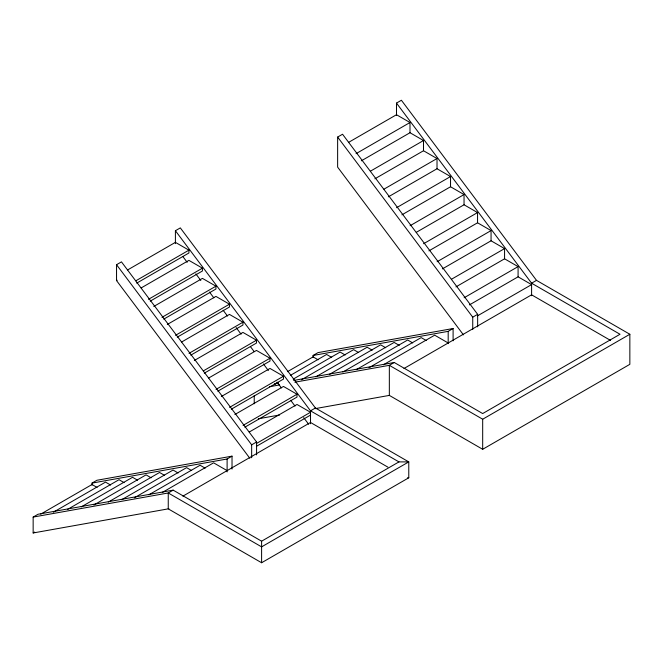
<?xml version="1.0" encoding="UTF-8"?>
<svg xmlns="http://www.w3.org/2000/svg" width="663" height="663" viewBox="0 0 663 663"><rect width="100%" height="100%" fill="white"/><g stroke="black" fill="none" stroke-linecap="round" stroke-linejoin="round"><path stroke-width="0.99" d="M249.794 458.224L116.547 280.59L116.547 264.703L121.462 261.868L256.573 441.989L256.573 454.893M175.405 243.636L175.405 230.724L180.319 227.89L315.422 408.002L408.773 461.896L408.773 477.783L261.603 562.746L168.253 508.861L33.15 532.969L33.15 517.082L38.064 514.248L173.167 490.139L261.603 541.19L398.944 461.896L408.773 461.896L261.603 546.867L168.253 492.974L33.15 517.082M463.437 334.856L337.633 167.134L337.633 137.067L342.547 134.233L477.65 314.345L477.65 326.859M396.491 115.362L396.491 103.088L401.397 100.254L536.508 280.366L629.85 334.26L629.85 364.327L482.681 449.29L389.338 395.397L315.182 408.632M127.652 269.924L175.405 242.36L188.922 250.158L188.922 252.993L136.744 283.118M348.738 142.288L396.491 114.716L409.999 122.514L409.999 132.724L361.36 160.811M116.547 280.59L117.169 280.234M135.857 280.789L188.922 250.158M356.056 153.659L409.999 122.514M141.161 287.941L188.922 260.368L202.43 268.167L202.43 271.001L150.252 301.126M148.487 299.311L202.43 268.167M370.451 171.162L423.508 140.531L423.508 150.741L374.868 178.819M153.791 306.463L202.43 278.377L215.939 286.176L215.939 289.018L163.761 319.135M161.996 317.32L215.939 286.176M383.96 189.17L437.016 158.54L437.016 168.75L388.385 196.828M167.3 324.472L215.939 296.394L229.448 304.193L229.448 307.027L177.278 337.152M175.504 335.337L229.448 304.193M396.59 207.693L450.533 176.549L450.533 186.759L401.894 214.845M181.695 341.975L229.448 314.403L242.956 322.201L242.956 325.036L190.787 355.161M189.013 353.346L242.956 322.201M410.099 225.71L464.042 194.566L464.042 204.776L416.289 232.34M194.325 360.498L242.956 332.412L256.473 340.21L256.473 343.053L204.295 373.17M203.408 370.849L256.473 340.21M423.607 243.719L477.551 212.574L477.551 222.785L428.911 250.863M208.721 377.993L256.473 350.429L269.982 358.227L269.982 361.062L217.804 391.187M216.039 389.372L269.982 358.227M437.116 261.728L491.059 230.583L491.059 240.793L442.42 268.88M221.343 396.515L269.982 368.437L283.491 376.236L283.491 379.07L231.312 409.195M92.008 485.092L92.008 483.103L96.922 480.269L232.025 456.152L232.025 469.064M313.085 357.514L313.085 355.467L318 352.625L453.102 328.516L453.102 340.799M40.716 514.132L92.008 484.52L97.071 487.446M287.444 371.686L313.085 356.885L318.149 359.81M229.547 407.38L283.491 376.236M451.511 279.231L504.568 248.6L504.568 258.81L455.937 286.888M53.338 512.234L105.516 482.109L110.58 485.034M275.302 384.084L277.963 382.551M290.336 375.407L326.594 354.473L331.666 357.398M67.734 509.308L119.025 479.697L124.097 482.623M293.237 379.12L340.111 352.061L345.174 354.987M234.851 414.532L283.491 386.446L296.999 394.245L296.999 397.087L244.829 427.204M33.15 532.969L33.763 532.613M34.07 532.439L34.683 532.082M81.251 506.905L132.534 477.285L137.606 480.211M301.441 379.775L353.619 349.65L358.683 352.575M93.873 504.999L146.051 474.874L151.114 477.799M315.837 376.849L367.128 347.238L372.192 350.163M108.268 502.082L159.559 472.47L164.623 475.388M329.345 374.438L380.637 344.826L385.709 347.752M243.056 425.389L296.999 394.245M464.141 297.753L518.085 266.609L518.085 276.819L469.445 304.897M121.777 499.67L173.068 470.059L178.132 472.984M342.862 372.026L394.145 342.415L399.217 345.34M134.407 497.764L186.576 467.647L191.648 470.573M356.371 369.614L407.662 340.003L412.726 342.928M249.247 432.027L296.999 404.463L310.516 412.262L256.573 443.406M148.802 494.847L200.093 465.235L205.157 468.161M368.993 367.716L421.171 337.591L426.234 340.517M162.311 492.435L213.602 462.824L227.111 470.622M383.388 364.791L434.679 335.18L448.188 342.986M173.167 490.139L168.253 492.974L168.253 508.861L168.866 508.504M92.008 483.103L227.111 458.995L232.025 456.152M251.658 457.727L251.658 444.823L256.573 441.989M315.422 408.002L310.516 410.845L310.516 423.748M396.491 103.088L531.593 283.2L620.021 334.26L482.681 413.555L394.245 362.495L389.338 365.33L294.861 382.195M313.085 355.467L448.188 331.351L453.102 328.516M472.736 329.461L472.736 317.179L477.65 314.345M536.508 280.366L531.593 283.2L531.593 295.715M477.65 315.762L531.593 284.618L518.085 276.819M256.573 446.24L310.516 415.096M182.897 496.148L310.516 422.472L387.888 467.142M403.974 368.512L531.593 294.828L610.548 340.417M389.338 395.397L389.338 365.33L482.681 419.223L629.85 334.26M274.383 383.885L278.443 383.164M293.684 380.446L394.245 362.495M269.468 386.728L279.629 384.913M258.297 418.784L279.629 414.98M407.538 477.783L408.773 477.783M409.999 132.724L423.508 140.531M423.508 150.741L437.016 158.54M437.016 168.75L450.533 176.549M450.533 186.759L464.042 194.566M464.042 204.776L477.551 212.574M477.551 222.785L491.059 230.583M491.059 240.793L504.568 248.6M504.568 258.81L518.085 266.609M398.944 461.896L310.516 410.845L175.405 230.724M337.633 137.067L472.736 317.179M182.847 256.523L187.181 262.308M195.858 273.877L200.814 280.482M209.491 292.051L213.834 297.836M223.124 310.226L227.467 316.011M236.144 327.58L241.1 334.193M250.399 346.583L254.111 351.539M263.41 363.937L268.366 370.542M277.043 382.112L281.385 387.896M290.684 400.286L295.018 406.071M303.695 417.64L308.651 424.245M116.547 264.703L251.658 444.823M482.681 419.223L482.681 449.29M448.188 331.351L448.188 343.633M261.603 541.19L261.603 562.746M254.227 395.587L254.227 403.767M227.111 458.995L227.111 471.899"/></g></svg>
